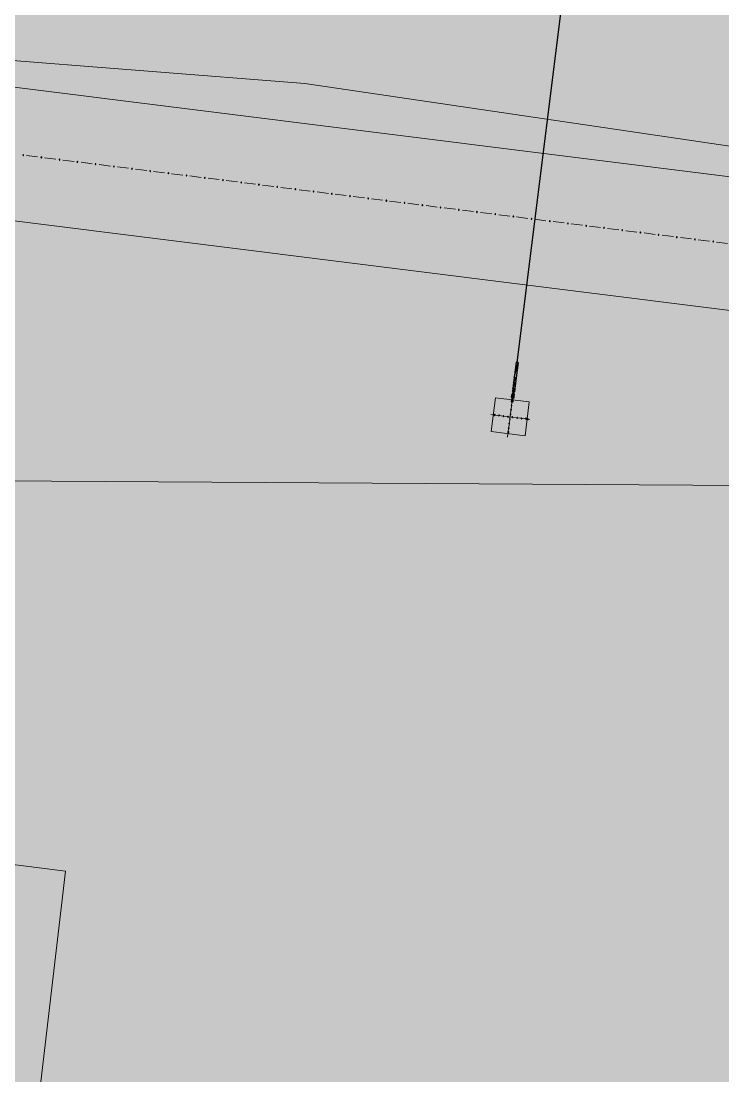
# Model space of a CAD drawing. Header units: metres. Extents: x -4 to 509425, y 7549 to 4732445.
# Drawn here: x 476003.39 to 476019.26, y 4719718.17 to 4719742.01 of the extents above; entities that cross this region are included whole.
import ezdxf

# ---------------------------------------------------------------- set-up
doc = ezdxf.new("R2010")
doc.units = ezdxf.units.M
doc.header["$LTSCALE"] = 0.01
doc.header["$MEASUREMENT"] = 0
doc.layers.get('0').update_dxf_attribs({"lineweight": 0})
doc.layers.add('_SUBESTACIÓN', color=1, linetype='Continuous')
doc.layers.add('SUBESTACION LA VID', color=253, linetype='Continuous')
doc.layers.add('_Yacimiento Arq 100m', color=7, linetype='Continuous', true_color=0xf8991e)

# ---------------------------------------------------------------- blocks, each defined once
blk = doc.blocks.new('A$Cfff6051d')
at = {"layer": 'SUBESTACION LA VID', "transparency": 33554687}
h = blk.add_hatch(color=256, dxfattribs=at)
h.dxf.hatch_style = 2
h.paths.add_polyline_path([(476003.441, 4719738.981), (476003.442, 4719738.989), (476003.434, 4719738.99), (476003.425, 4719738.983), (476003.432, 4719738.973), (476003.44, 4719738.972)])
h = blk.add_hatch(color=256, dxfattribs=at)
h.dxf.hatch_style = 2
h.paths.add_polyline_path([(476003.853, 4719738.929), (476003.854, 4719738.938), (476003.846, 4719738.939), (476003.836, 4719738.931), (476003.844, 4719738.922), (476003.852, 4719738.921)])
h = blk.add_hatch(color=256, dxfattribs=at)
h.dxf.hatch_style = 2
h.paths.add_polyline_path([(476004.265, 4719738.878), (476004.266, 4719738.886), (476004.257, 4719738.887), (476004.248, 4719738.88), (476004.255, 4719738.87), (476004.264, 4719738.869)])
h = blk.add_hatch(color=256, dxfattribs=at)
h.dxf.hatch_style = 2
h.paths.add_polyline_path([(476004.668, 4719738.827), (476004.669, 4719738.835), (476004.66, 4719738.836), (476004.651, 4719738.829), (476004.658, 4719738.82), (476004.667, 4719738.819)])
h = blk.add_hatch(color=256, dxfattribs=at)
h.dxf.hatch_style = 2
h.paths.add_polyline_path([(476005.079, 4719738.775), (476005.08, 4719738.784), (476005.072, 4719738.785), (476005.063, 4719738.778), (476005.07, 4719738.768), (476005.078, 4719738.767)])
h = blk.add_hatch(color=256, dxfattribs=at)
h.dxf.hatch_style = 2
h.paths.add_polyline_path([(476005.491, 4719738.724), (476005.492, 4719738.732), (476005.484, 4719738.733), (476005.474, 4719738.726), (476005.482, 4719738.716), (476005.49, 4719738.715)])
h = blk.add_hatch(color=256, dxfattribs=at)
h.dxf.hatch_style = 2
h.paths.add_polyline_path([(476005.903, 4719738.672), (476005.904, 4719738.681), (476005.895, 4719738.682), (476005.886, 4719738.674), (476005.893, 4719738.665), (476005.902, 4719738.664)])
h = blk.add_hatch(color=256, dxfattribs=at)
h.dxf.hatch_style = 2
h.paths.add_polyline_path([(476006.314, 4719738.621), (476006.315, 4719738.629), (476006.307, 4719738.63), (476006.297, 4719738.623), (476006.305, 4719738.613), (476006.313, 4719738.612)])
h = blk.add_hatch(color=256, dxfattribs=at)
h.dxf.hatch_style = 2
h.paths.add_polyline_path([(476006.726, 4719738.569), (476006.727, 4719738.577), (476006.719, 4719738.578), (476006.709, 4719738.571), (476006.716, 4719738.562), (476006.725, 4719738.561)])
h = blk.add_hatch(color=256, dxfattribs=at)
h.dxf.hatch_style = 2
h.paths.add_polyline_path([(476007.138, 4719738.517), (476007.139, 4719738.526), (476007.13, 4719738.527), (476007.121, 4719738.519), (476007.128, 4719738.51), (476007.136, 4719738.509)])
h = blk.add_hatch(color=256, dxfattribs=at)
h.dxf.hatch_style = 2
h.paths.add_polyline_path([(476007.549, 4719738.466), (476007.55, 4719738.474), (476007.542, 4719738.475), (476007.532, 4719738.468), (476007.54, 4719738.458), (476007.548, 4719738.457)])
h = blk.add_hatch(color=256, dxfattribs=at)
h.dxf.hatch_style = 2
h.paths.add_polyline_path([(476007.961, 4719738.414), (476007.962, 4719738.423), (476007.953, 4719738.424), (476007.944, 4719738.416), (476007.951, 4719738.407), (476007.96, 4719738.406)])
h = blk.add_hatch(color=256, dxfattribs=at)
h.dxf.hatch_style = 2
h.paths.add_polyline_path([(476008.372, 4719738.363), (476008.373, 4719738.371), (476008.365, 4719738.372), (476008.356, 4719738.365), (476008.363, 4719738.355), (476008.371, 4719738.354)])
h = blk.add_hatch(color=256, dxfattribs=at)
h.dxf.hatch_style = 2
h.paths.add_polyline_path([(476008.776, 4719738.312), (476008.777, 4719738.32), (476008.768, 4719738.321), (476008.759, 4719738.314), (476008.766, 4719738.305), (476008.775, 4719738.304)])
h = blk.add_hatch(color=256, dxfattribs=at)
h.dxf.hatch_style = 2
h.paths.add_polyline_path([(476009.187, 4719738.26), (476009.188, 4719738.269), (476009.18, 4719738.27), (476009.17, 4719738.263), (476009.178, 4719738.253), (476009.186, 4719738.252)])
h = blk.add_hatch(color=256, dxfattribs=at)
h.dxf.hatch_style = 2
h.paths.add_polyline_path([(476009.599, 4719738.209), (476009.6, 4719738.217), (476009.591, 4719738.218), (476009.582, 4719738.211), (476009.589, 4719738.201), (476009.598, 4719738.2)])
h = blk.add_hatch(color=256, dxfattribs=at)
h.dxf.hatch_style = 2
h.paths.add_polyline_path([(476010.01, 4719738.157), (476010.011, 4719738.166), (476010.003, 4719738.167), (476009.994, 4719738.159), (476010.001, 4719738.15), (476010.009, 4719738.149)])
h = blk.add_hatch(color=256, dxfattribs=at)
h.dxf.hatch_style = 2
h.paths.add_polyline_path([(476010.422, 4719738.106), (476010.423, 4719738.114), (476010.415, 4719738.115), (476010.405, 4719738.108), (476010.413, 4719738.098), (476010.421, 4719738.097)])
h = blk.add_hatch(color=256, dxfattribs=at)
h.dxf.hatch_style = 2
h.paths.add_polyline_path([(476010.834, 4719738.054), (476010.835, 4719738.062), (476010.826, 4719738.063), (476010.817, 4719738.056), (476010.824, 4719738.047), (476010.833, 4719738.046)])
h = blk.add_hatch(color=256, dxfattribs=at)
h.dxf.hatch_style = 2
h.paths.add_polyline_path([(476011.245, 4719738.002), (476011.246, 4719738.011), (476011.238, 4719738.012), (476011.228, 4719738.005), (476011.236, 4719737.995), (476011.244, 4719737.994)])
h = blk.add_hatch(color=256, dxfattribs=at)
h.dxf.hatch_style = 2
h.paths.add_polyline_path([(476011.657, 4719737.951), (476011.658, 4719737.959), (476011.65, 4719737.96), (476011.64, 4719737.953), (476011.647, 4719737.943), (476011.656, 4719737.942)])
h = blk.add_hatch(color=256, dxfattribs=at)
h.dxf.hatch_style = 2
h.paths.add_polyline_path([(476012.069, 4719737.899), (476012.07, 4719737.908), (476012.061, 4719737.909), (476012.052, 4719737.901), (476012.059, 4719737.892), (476012.067, 4719737.891)])
h = blk.add_hatch(color=256, dxfattribs=at)
h.dxf.hatch_style = 2
h.paths.add_polyline_path([(476012.472, 4719737.849), (476012.473, 4719737.857), (476012.464, 4719737.858), (476012.455, 4719737.851), (476012.462, 4719737.841), (476012.471, 4719737.84)])
h = blk.add_hatch(color=256, dxfattribs=at)
h.dxf.hatch_style = 2
h.paths.add_polyline_path([(476012.883, 4719737.797), (476012.884, 4719737.805), (476012.876, 4719737.806), (476012.867, 4719737.799), (476012.874, 4719737.79), (476012.882, 4719737.789)])
h = blk.add_hatch(color=256, dxfattribs=at)
h.dxf.hatch_style = 2
h.paths.add_polyline_path([(476013.295, 4719737.745), (476013.296, 4719737.754), (476013.288, 4719737.755), (476013.278, 4719737.748), (476013.285, 4719737.738), (476013.294, 4719737.737)])
h = blk.add_hatch(color=256, dxfattribs=at)
h.dxf.hatch_style = 2
h.paths.add_polyline_path([(476013.707, 4719737.694), (476013.708, 4719737.702), (476013.699, 4719737.703), (476013.69, 4719737.696), (476013.697, 4719737.686), (476013.706, 4719737.685)])
h = blk.add_hatch(color=256, dxfattribs=at)
h.dxf.hatch_style = 2
h.paths.add_polyline_path([(476014.118, 4719737.642), (476014.119, 4719737.651), (476014.111, 4719737.652), (476014.101, 4719737.644), (476014.109, 4719737.635), (476014.117, 4719737.634)])
h = blk.add_hatch(color=256, dxfattribs=at)
h.dxf.hatch_style = 2
h.paths.add_polyline_path([(476014.53, 4719737.591), (476014.531, 4719737.599), (476014.522, 4719737.6), (476014.513, 4719737.593), (476014.52, 4719737.583), (476014.529, 4719737.582)])
h = blk.add_hatch(color=256, dxfattribs=at)
h.dxf.hatch_style = 2
h.paths.add_polyline_path([(476014.941, 4719737.539), (476014.942, 4719737.547), (476014.934, 4719737.548), (476014.925, 4719737.541), (476014.932, 4719737.532), (476014.94, 4719737.531)])
h = blk.add_hatch(color=256, dxfattribs=at)
h.dxf.hatch_style = 2
h.paths.add_polyline_path([(476015.353, 4719737.487), (476015.354, 4719737.496), (476015.346, 4719737.497), (476015.336, 4719737.49), (476015.344, 4719737.48), (476015.352, 4719737.479)])
h = blk.add_hatch(color=256, dxfattribs=at)
h.dxf.hatch_style = 2
h.paths.add_polyline_path([(476015.765, 4719737.436), (476015.766, 4719737.444), (476015.757, 4719737.445), (476015.748, 4719737.438), (476015.755, 4719737.428), (476015.764, 4719737.427)])
h = blk.add_hatch(color=256, dxfattribs=at)
h.dxf.hatch_style = 2
h.paths.add_polyline_path([(476016.176, 4719737.384), (476016.177, 4719737.393), (476016.169, 4719737.394), (476016.159, 4719737.386), (476016.167, 4719737.377), (476016.175, 4719737.376)])
h = blk.add_hatch(color=256, dxfattribs=at)
h.dxf.hatch_style = 2
h.paths.add_polyline_path([(476016.579, 4719737.334), (476016.581, 4719737.342), (476016.572, 4719737.343), (476016.563, 4719737.336), (476016.57, 4719737.326), (476016.578, 4719737.325)])
h = blk.add_hatch(color=256, dxfattribs=at)
h.dxf.hatch_style = 2
h.paths.add_polyline_path([(476016.991, 4719737.282), (476016.992, 4719737.29), (476016.984, 4719737.292), (476016.974, 4719737.284), (476016.982, 4719737.275), (476016.99, 4719737.274)])
h = blk.add_hatch(color=256, dxfattribs=at)
h.dxf.hatch_style = 2
h.paths.add_polyline_path([(476017.403, 4719737.23), (476017.404, 4719737.239), (476017.395, 4719737.24), (476017.386, 4719737.233), (476017.393, 4719737.223), (476017.402, 4719737.222)])
h = blk.add_hatch(color=256, dxfattribs=at)
h.dxf.hatch_style = 2
h.paths.add_polyline_path([(476017.814, 4719737.179), (476017.815, 4719737.187), (476017.807, 4719737.188), (476017.798, 4719737.181), (476017.805, 4719737.171), (476017.813, 4719737.17)])
h = blk.add_hatch(color=256, dxfattribs=at)
h.dxf.hatch_style = 2
h.paths.add_polyline_path([(476018.226, 4719737.127), (476018.227, 4719737.136), (476018.219, 4719737.137), (476018.209, 4719737.129), (476018.216, 4719737.12), (476018.225, 4719737.119)])
h = blk.add_hatch(color=256, dxfattribs=at)
h.dxf.hatch_style = 2
h.paths.add_polyline_path([(476018.638, 4719737.076), (476018.639, 4719737.084), (476018.63, 4719737.085), (476018.621, 4719737.078), (476018.628, 4719737.068), (476018.637, 4719737.067)])
h = blk.add_hatch(color=256, dxfattribs=at)
h.dxf.hatch_style = 2
h.paths.add_polyline_path([(476019.049, 4719737.024), (476019.05, 4719737.032), (476019.042, 4719737.033), (476019.032, 4719737.026), (476019.04, 4719737.017), (476019.048, 4719737.016)])
h = blk.add_hatch(color=256, dxfattribs=at)
h.dxf.hatch_style = 2
h.paths.add_polyline_path([(476014.52, 4719733.701), (476014.521, 4719733.709), (476014.513, 4719733.711), (476014.503, 4719733.703), (476014.511, 4719733.694), (476014.519, 4719733.693)])
h = blk.add_hatch(color=256, dxfattribs=at)
h.dxf.hatch_style = 2
h.paths.add_polyline_path([(476014.562, 4719733.696), (476014.563, 4719733.704), (476014.555, 4719733.705), (476014.545, 4719733.698), (476014.553, 4719733.688), (476014.561, 4719733.687)])
h = blk.add_hatch(color=256, dxfattribs=at)
h.dxf.hatch_style = 2
h.paths.add_polyline_path([(476014.477, 4719733.22), (476014.478, 4719733.229), (476014.469, 4719733.23), (476014.46, 4719733.222), (476014.467, 4719733.213), (476014.476, 4719733.212)])
h = blk.add_hatch(color=256, dxfattribs=at)
h.dxf.hatch_style = 2
h.paths.add_polyline_path([(476014.489, 4719733.321), (476014.49, 4719733.329), (476014.482, 4719733.33), (476014.473, 4719733.323), (476014.48, 4719733.314), (476014.488, 4719733.313)])
h = blk.add_hatch(color=256, dxfattribs=at)
h.dxf.hatch_style = 2
h.paths.add_polyline_path([(476014.502, 4719733.422), (476014.503, 4719733.43), (476014.495, 4719733.431), (476014.485, 4719733.424), (476014.493, 4719733.414), (476014.501, 4719733.413)])
h = blk.add_hatch(color=256, dxfattribs=at)
h.dxf.hatch_style = 2
h.paths.add_polyline_path([(476014.104, 4719733.105), (476014.105, 4719733.113), (476014.097, 4719733.114), (476014.087, 4719733.107), (476014.094, 4719733.097), (476014.103, 4719733.096)])
h = blk.add_hatch(color=256, dxfattribs=at)
h.dxf.hatch_style = 2
h.paths.add_polyline_path([(476014.205, 4719733.092), (476014.206, 4719733.101), (476014.197, 4719733.102), (476014.188, 4719733.094), (476014.195, 4719733.085), (476014.204, 4719733.084)])
h = blk.add_hatch(color=256, dxfattribs=at)
h.dxf.hatch_style = 2
h.paths.add_polyline_path([(476014.306, 4719733.08), (476014.307, 4719733.088), (476014.298, 4719733.089), (476014.289, 4719733.082), (476014.296, 4719733.072), (476014.304, 4719733.071)])
h = blk.add_hatch(color=256, dxfattribs=at)
h.dxf.hatch_style = 2
h.paths.add_polyline_path([(476014.406, 4719733.067), (476014.407, 4719733.075), (476014.399, 4719733.076), (476014.39, 4719733.069), (476014.397, 4719733.06), (476014.405, 4719733.058)])
h = blk.add_hatch(color=256, dxfattribs=at)
h.dxf.hatch_style = 2
h.paths.add_polyline_path([(476014.45, 4719733.01), (476014.451, 4719733.019), (476014.443, 4719733.02), (476014.434, 4719733.012), (476014.441, 4719733.003), (476014.449, 4719733.002)])
h = blk.add_hatch(color=256, dxfattribs=at)
h.dxf.hatch_style = 2
h.paths.add_polyline_path([(476014.464, 4719733.119), (476014.465, 4719733.128), (476014.457, 4719733.129), (476014.447, 4719733.121), (476014.455, 4719733.112), (476014.463, 4719733.111)])
h = blk.add_hatch(color=256, dxfattribs=at)
h.dxf.hatch_style = 2
h.paths.add_polyline_path([(476014.507, 4719733.054), (476014.508, 4719733.063), (476014.5, 4719733.064), (476014.49, 4719733.056), (476014.498, 4719733.047), (476014.506, 4719733.046)])
h = blk.add_hatch(color=256, dxfattribs=at)
h.dxf.hatch_style = 2
h.paths.add_polyline_path([(476014.616, 4719733.041), (476014.617, 4719733.049), (476014.609, 4719733.05), (476014.6, 4719733.043), (476014.607, 4719733.033), (476014.615, 4719733.032)])
h = blk.add_hatch(color=256, dxfattribs=at)
h.dxf.hatch_style = 2
h.paths.add_polyline_path([(476014.717, 4719733.028), (476014.718, 4719733.036), (476014.71, 4719733.037), (476014.7, 4719733.03), (476014.708, 4719733.021), (476014.716, 4719733.02)])
h = blk.add_hatch(color=256, dxfattribs=at)
h.dxf.hatch_style = 2
h.paths.add_polyline_path([(476014.818, 4719733.015), (476014.819, 4719733.024), (476014.811, 4719733.025), (476014.801, 4719733.017), (476014.809, 4719733.008), (476014.817, 4719733.007)])
h = blk.add_hatch(color=256, dxfattribs=at)
h.dxf.hatch_style = 2
h.paths.add_polyline_path([(476014.86, 4719733.01), (476014.861, 4719733.018), (476014.853, 4719733.019), (476014.843, 4719733.012), (476014.851, 4719733.003), (476014.859, 4719733.002)])
h = blk.add_hatch(color=256, dxfattribs=at)
h.dxf.hatch_style = 2
h.paths.add_polyline_path([(476014.425, 4719732.809), (476014.426, 4719732.817), (476014.418, 4719732.818), (476014.408, 4719732.811), (476014.416, 4719732.801), (476014.424, 4719732.8)])
h = blk.add_hatch(color=256, dxfattribs=at)
h.dxf.hatch_style = 2
h.paths.add_polyline_path([(476014.438, 4719732.909), (476014.439, 4719732.918), (476014.43, 4719732.919), (476014.421, 4719732.911), (476014.428, 4719732.902), (476014.437, 4719732.901)])
h = blk.add_hatch(color=256, dxfattribs=at)
h.dxf.hatch_style = 2
h.paths.add_polyline_path([(476014.413, 4719732.708), (476014.414, 4719732.716), (476014.405, 4719732.717), (476014.396, 4719732.71), (476014.403, 4719732.7), (476014.411, 4719732.699)])
at = {"layer": 'SUBESTACION LA VID'}
blk.add_line((476014.607, 4719734.296), (476015.946, 4719745.007), dxfattribs=at)
at = {"layer": 'SUBESTACION LA VID', "lineweight": 15}
for p, q in [((476072.057, 4719731.889), (475974.521, 4719744.117)), ((476071.625, 4719728.922), (475974.148, 4719741.143)), ((476003.761, 4719738.941), (476003.509, 4719738.972)), ((476004.172, 4719738.889), (476003.92, 4719738.921)), ((476004.584, 4719738.838), (476004.332, 4719738.869)), ((476004.995, 4719738.786), (476004.743, 4719738.818)), ((476005.407, 4719738.734), (476005.155, 4719738.766)), ((476005.819, 4719738.683), (476005.567, 4719738.714)), ((476006.23, 4719738.631), (476005.978, 4719738.663)), ((476006.633, 4719738.581), (476006.381, 4719738.612)), ((476007.045, 4719738.529), (476006.793, 4719738.561)), ((476007.457, 4719738.477), (476007.205, 4719738.509)), ((476007.868, 4719738.426), (476007.616, 4719738.457)), ((476008.28, 4719738.374), (476008.028, 4719738.406)), ((476008.692, 4719738.323), (476008.44, 4719738.354)), ((476009.103, 4719738.271), (476008.851, 4719738.303)), ((476009.515, 4719738.219), (476009.263, 4719738.251)), ((476009.926, 4719738.168), (476009.674, 4719738.199)), ((476010.338, 4719738.116), (476010.086, 4719738.148)), ((476010.741, 4719738.066), (476010.489, 4719738.097)), ((476011.153, 4719738.014), (476010.901, 4719738.046)), ((476011.564, 4719737.962), (476011.312, 4719737.994)), ((476011.976, 4719737.911), (476011.724, 4719737.942)), ((476012.388, 4719737.859), (476012.136, 4719737.891)), ((476012.799, 4719737.808), (476012.547, 4719737.839)), ((476013.211, 4719737.756), (476012.959, 4719737.788)), ((476013.623, 4719737.704), (476013.371, 4719737.736)), ((476014.034, 4719737.653), (476013.782, 4719737.684)), ((476014.446, 4719737.601), (476014.194, 4719737.633)), ((476014.849, 4719737.551), (476014.597, 4719737.582)), ((476015.261, 4719737.499), (476015.009, 4719737.531)), ((476015.672, 4719737.447), (476015.42, 4719737.479)), ((476016.084, 4719737.396), (476015.832, 4719737.427)), ((476016.495, 4719737.344), (476016.243, 4719737.376)), ((476016.907, 4719737.293), (476016.655, 4719737.324)), ((476017.319, 4719737.241), (476017.067, 4719737.273)), ((476017.73, 4719737.189), (476017.478, 4719737.221)), ((476018.142, 4719737.138), (476017.89, 4719737.169)), ((476018.554, 4719737.086), (476018.302, 4719737.118)), ((476018.957, 4719737.036), (476018.705, 4719737.067)), ((476019.368, 4719736.984), (476019.116, 4719737.016)), ((476014.543, 4719733.954), (476014.586, 4719734.299)), ((476014.585, 4719733.949), (476014.628, 4719734.293)), ((476014.542, 4719733.946), (476014.584, 4719733.94)), ((476014.57, 4719733.831), (476014.584, 4719733.94)), ((476014.513, 4719733.711), (476014.527, 4719733.828)), ((476014.513, 4719733.711), (476014.555, 4719733.705)), ((476014.545, 4719733.63), (476014.554, 4719733.697)), ((476014.555, 4719733.705), (476014.569, 4719733.823)), ((476014.479, 4719733.51), (476014.485, 4719733.56)), ((476014.487, 4719733.441), (476014.496, 4719733.508)), ((476014.496, 4719733.508), (476014.502, 4719733.558)), ((476014.506, 4719733.524), (476014.497, 4719733.448)), ((476014.503, 4719733.635), (476014.503, 4719733.635)), ((476014.504, 4719733.507), (476014.504, 4719733.507)), ((476014.504, 4719733.439), (476014.513, 4719733.506)), ((476014.505, 4719733.583), (476014.512, 4719733.634)), ((476014.521, 4719733.505), (476014.527, 4719733.555)), ((476014.53, 4719733.58), (476014.537, 4719733.631)), ((476014.538, 4719733.503), (476014.544, 4719733.553)), ((476014.479, 4719733.305), (476014.47, 4719733.238)), ((476014.492, 4719733.406), (476014.483, 4719733.339)), ((476014.07, 4719733.109), (476014.012, 4719733.116)), ((476014.171, 4719733.096), (476014.112, 4719733.104)), ((476014.28, 4719733.083), (476014.213, 4719733.091)), ((476014.381, 4719733.07), (476014.314, 4719733.078)), ((476014.482, 4719733.057), (476014.423, 4719733.065)), ((476014.44, 4719732.994), (476014.433, 4719732.936)), ((476014.453, 4719733.095), (476014.445, 4719733.036)), ((476014.465, 4719733.196), (476014.458, 4719733.137)), ((476014.583, 4719733.045), (476014.524, 4719733.052)), ((476014.692, 4719733.031), (476014.625, 4719733.04)), ((476014.793, 4719733.018), (476014.726, 4719733.027)), ((476014.894, 4719733.006), (476014.826, 4719733.014)), ((476014.415, 4719732.793), (476014.406, 4719732.726)), ((476014.427, 4719732.894), (476014.419, 4719732.826)), ((476014.401, 4719732.684), (476014.391, 4719732.608))]:
    blk.add_line(p, q, dxfattribs=at)
at = {"layer": 'SUBESTACION LA VID', "lineweight": 0}
for p, q in [((476014.527, 4719733.487), (476014.477, 4719733.493)), ((476014.54, 4719733.519), (476014.479, 4719733.51)), ((476014.518, 4719733.48), (476014.484, 4719733.484))]:
    blk.add_line(p, q, dxfattribs=at)
at = {"layer": 'SUBESTACION LA VID'}
for points in [[(476003.441, 4719738.981), (476003.442, 4719738.989), (476003.434, 4719738.99), (476003.425, 4719738.983), (476003.432, 4719738.973), (476003.44, 4719738.972)], [(476003.853, 4719738.929), (476003.854, 4719738.938), (476003.846, 4719738.939), (476003.836, 4719738.931), (476003.844, 4719738.922), (476003.852, 4719738.921)], [(476004.265, 4719738.878), (476004.266, 4719738.886), (476004.257, 4719738.887), (476004.248, 4719738.88), (476004.255, 4719738.87), (476004.264, 4719738.869)], [(476004.668, 4719738.827), (476004.669, 4719738.835), (476004.66, 4719738.836), (476004.651, 4719738.829), (476004.658, 4719738.82), (476004.667, 4719738.819)], [(476005.079, 4719738.775), (476005.08, 4719738.784), (476005.072, 4719738.785), (476005.063, 4719738.778), (476005.07, 4719738.768), (476005.078, 4719738.767)], [(476005.491, 4719738.724), (476005.492, 4719738.732), (476005.484, 4719738.733), (476005.474, 4719738.726), (476005.482, 4719738.716), (476005.49, 4719738.715)], [(476005.903, 4719738.672), (476005.904, 4719738.681), (476005.895, 4719738.682), (476005.886, 4719738.674), (476005.893, 4719738.665), (476005.902, 4719738.664)], [(476006.314, 4719738.621), (476006.315, 4719738.629), (476006.307, 4719738.63), (476006.297, 4719738.623), (476006.305, 4719738.613), (476006.313, 4719738.612)], [(476006.726, 4719738.569), (476006.727, 4719738.577), (476006.719, 4719738.578), (476006.709, 4719738.571), (476006.716, 4719738.562), (476006.725, 4719738.561)], [(476007.138, 4719738.517), (476007.139, 4719738.526), (476007.13, 4719738.527), (476007.121, 4719738.519), (476007.128, 4719738.51), (476007.136, 4719738.509)], [(476007.549, 4719738.466), (476007.55, 4719738.474), (476007.542, 4719738.475), (476007.532, 4719738.468), (476007.54, 4719738.458), (476007.548, 4719738.457)], [(476007.961, 4719738.414), (476007.962, 4719738.423), (476007.953, 4719738.424), (476007.944, 4719738.416), (476007.951, 4719738.407), (476007.96, 4719738.406)], [(476008.372, 4719738.363), (476008.373, 4719738.371), (476008.365, 4719738.372), (476008.356, 4719738.365), (476008.363, 4719738.355), (476008.371, 4719738.354)], [(476008.776, 4719738.312), (476008.777, 4719738.32), (476008.768, 4719738.321), (476008.759, 4719738.314), (476008.766, 4719738.305), (476008.775, 4719738.304)], [(476009.187, 4719738.26), (476009.188, 4719738.269), (476009.18, 4719738.27), (476009.17, 4719738.263), (476009.178, 4719738.253), (476009.186, 4719738.252)], [(476009.599, 4719738.209), (476009.6, 4719738.217), (476009.591, 4719738.218), (476009.582, 4719738.211), (476009.589, 4719738.201), (476009.598, 4719738.2)], [(476010.01, 4719738.157), (476010.011, 4719738.166), (476010.003, 4719738.167), (476009.994, 4719738.159), (476010.001, 4719738.15), (476010.009, 4719738.149)], [(476010.422, 4719738.106), (476010.423, 4719738.114), (476010.415, 4719738.115), (476010.405, 4719738.108), (476010.413, 4719738.098), (476010.421, 4719738.097)], [(476010.834, 4719738.054), (476010.835, 4719738.062), (476010.826, 4719738.063), (476010.817, 4719738.056), (476010.824, 4719738.047), (476010.833, 4719738.046)], [(476011.245, 4719738.002), (476011.246, 4719738.011), (476011.238, 4719738.012), (476011.228, 4719738.005), (476011.236, 4719737.995), (476011.244, 4719737.994)], [(476011.657, 4719737.951), (476011.658, 4719737.959), (476011.65, 4719737.96), (476011.64, 4719737.953), (476011.647, 4719737.943), (476011.656, 4719737.942)], [(476012.069, 4719737.899), (476012.07, 4719737.908), (476012.061, 4719737.909), (476012.052, 4719737.901), (476012.059, 4719737.892), (476012.067, 4719737.891)], [(476012.472, 4719737.849), (476012.473, 4719737.857), (476012.464, 4719737.858), (476012.455, 4719737.851), (476012.462, 4719737.841), (476012.471, 4719737.84)], [(476012.883, 4719737.797), (476012.884, 4719737.805), (476012.876, 4719737.806), (476012.867, 4719737.799), (476012.874, 4719737.79), (476012.882, 4719737.789)], [(476013.295, 4719737.745), (476013.296, 4719737.754), (476013.288, 4719737.755), (476013.278, 4719737.748), (476013.285, 4719737.738), (476013.294, 4719737.737)], [(476013.707, 4719737.694), (476013.708, 4719737.702), (476013.699, 4719737.703), (476013.69, 4719737.696), (476013.697, 4719737.686), (476013.706, 4719737.685)], [(476014.118, 4719737.642), (476014.119, 4719737.651), (476014.111, 4719737.652), (476014.101, 4719737.644), (476014.109, 4719737.635), (476014.117, 4719737.634)], [(476014.53, 4719737.591), (476014.531, 4719737.599), (476014.522, 4719737.6), (476014.513, 4719737.593), (476014.52, 4719737.583), (476014.529, 4719737.582)], [(476014.941, 4719737.539), (476014.942, 4719737.547), (476014.934, 4719737.548), (476014.925, 4719737.541), (476014.932, 4719737.532), (476014.94, 4719737.531)], [(476015.353, 4719737.487), (476015.354, 4719737.496), (476015.346, 4719737.497), (476015.336, 4719737.49), (476015.344, 4719737.48), (476015.352, 4719737.479)], [(476015.765, 4719737.436), (476015.766, 4719737.444), (476015.757, 4719737.445), (476015.748, 4719737.438), (476015.755, 4719737.428), (476015.764, 4719737.427)], [(476016.176, 4719737.384), (476016.177, 4719737.393), (476016.169, 4719737.394), (476016.159, 4719737.386), (476016.167, 4719737.377), (476016.175, 4719737.376)], [(476016.579, 4719737.334), (476016.581, 4719737.342), (476016.572, 4719737.343), (476016.563, 4719737.336), (476016.57, 4719737.326), (476016.578, 4719737.325)], [(476016.991, 4719737.282), (476016.992, 4719737.29), (476016.984, 4719737.292), (476016.974, 4719737.284), (476016.982, 4719737.275), (476016.99, 4719737.274)], [(476017.403, 4719737.23), (476017.404, 4719737.239), (476017.395, 4719737.24), (476017.386, 4719737.233), (476017.393, 4719737.223), (476017.402, 4719737.222)], [(476017.814, 4719737.179), (476017.815, 4719737.187), (476017.807, 4719737.188), (476017.798, 4719737.181), (476017.805, 4719737.171), (476017.813, 4719737.17)], [(476018.226, 4719737.127), (476018.227, 4719737.136), (476018.219, 4719737.137), (476018.209, 4719737.129), (476018.216, 4719737.12), (476018.225, 4719737.119)], [(476018.638, 4719737.076), (476018.639, 4719737.084), (476018.63, 4719737.085), (476018.621, 4719737.078), (476018.628, 4719737.068), (476018.637, 4719737.067)], [(476019.049, 4719737.024), (476019.05, 4719737.032), (476019.042, 4719737.033), (476019.032, 4719737.026), (476019.04, 4719737.017), (476019.048, 4719737.016)], [(476014.52, 4719733.701), (476014.521, 4719733.709), (476014.513, 4719733.711), (476014.503, 4719733.703), (476014.511, 4719733.694), (476014.519, 4719733.693)], [(476014.562, 4719733.696), (476014.563, 4719733.704), (476014.555, 4719733.705), (476014.545, 4719733.698), (476014.553, 4719733.688), (476014.561, 4719733.687)], [(476014.477, 4719733.22), (476014.478, 4719733.229), (476014.469, 4719733.23), (476014.46, 4719733.222), (476014.467, 4719733.213), (476014.476, 4719733.212)], [(476014.489, 4719733.321), (476014.49, 4719733.329), (476014.482, 4719733.33), (476014.473, 4719733.323), (476014.48, 4719733.314), (476014.488, 4719733.313)], [(476014.502, 4719733.422), (476014.503, 4719733.43), (476014.495, 4719733.431), (476014.485, 4719733.424), (476014.493, 4719733.414), (476014.501, 4719733.413)], [(476014.104, 4719733.105), (476014.105, 4719733.113), (476014.097, 4719733.114), (476014.087, 4719733.107), (476014.094, 4719733.097), (476014.103, 4719733.096)], [(476014.205, 4719733.092), (476014.206, 4719733.101), (476014.197, 4719733.102), (476014.188, 4719733.094), (476014.195, 4719733.085), (476014.204, 4719733.084)], [(476014.306, 4719733.08), (476014.307, 4719733.088), (476014.298, 4719733.089), (476014.289, 4719733.082), (476014.296, 4719733.072), (476014.304, 4719733.071)], [(476014.406, 4719733.067), (476014.407, 4719733.075), (476014.399, 4719733.076), (476014.39, 4719733.069), (476014.397, 4719733.06), (476014.405, 4719733.058)], [(476014.45, 4719733.01), (476014.451, 4719733.019), (476014.443, 4719733.02), (476014.434, 4719733.012), (476014.441, 4719733.003), (476014.449, 4719733.002)], [(476014.464, 4719733.119), (476014.465, 4719733.128), (476014.457, 4719733.129), (476014.447, 4719733.121), (476014.455, 4719733.112), (476014.463, 4719733.111)], [(476014.507, 4719733.054), (476014.508, 4719733.063), (476014.5, 4719733.064), (476014.49, 4719733.056), (476014.498, 4719733.047), (476014.506, 4719733.046)], [(476014.616, 4719733.041), (476014.617, 4719733.049), (476014.609, 4719733.05), (476014.6, 4719733.043), (476014.607, 4719733.033), (476014.615, 4719733.032)], [(476014.717, 4719733.028), (476014.718, 4719733.036), (476014.71, 4719733.037), (476014.7, 4719733.03), (476014.708, 4719733.021), (476014.716, 4719733.02)], [(476014.818, 4719733.015), (476014.819, 4719733.024), (476014.811, 4719733.025), (476014.801, 4719733.017), (476014.809, 4719733.008), (476014.817, 4719733.007)], [(476014.86, 4719733.01), (476014.861, 4719733.018), (476014.853, 4719733.019), (476014.843, 4719733.012), (476014.851, 4719733.003), (476014.859, 4719733.002)], [(476014.425, 4719732.809), (476014.426, 4719732.817), (476014.418, 4719732.818), (476014.408, 4719732.811), (476014.416, 4719732.801), (476014.424, 4719732.8)], [(476014.438, 4719732.909), (476014.439, 4719732.918), (476014.43, 4719732.919), (476014.421, 4719732.911), (476014.428, 4719732.902), (476014.437, 4719732.901)], [(476014.413, 4719732.708), (476014.414, 4719732.716), (476014.405, 4719732.717), (476014.396, 4719732.71), (476014.403, 4719732.7), (476014.411, 4719732.699)]]:
    blk.add_lwpolyline(points, close=True, dxfattribs=at)
at = {"layer": 'SUBESTACION LA VID', "lineweight": 0}
for points in [[(476003.441, 4719738.981), (476003.442, 4719738.989), (476003.434, 4719738.99), (476003.425, 4719738.983), (476003.432, 4719738.973), (476003.44, 4719738.972)], [(476003.853, 4719738.929), (476003.854, 4719738.938), (476003.846, 4719738.939), (476003.836, 4719738.931), (476003.844, 4719738.922), (476003.852, 4719738.921)], [(476004.265, 4719738.878), (476004.266, 4719738.886), (476004.257, 4719738.887), (476004.248, 4719738.88), (476004.255, 4719738.87), (476004.264, 4719738.869)], [(476004.668, 4719738.827), (476004.669, 4719738.835), (476004.66, 4719738.836), (476004.651, 4719738.829), (476004.658, 4719738.82), (476004.667, 4719738.819)], [(476005.079, 4719738.775), (476005.08, 4719738.784), (476005.072, 4719738.785), (476005.063, 4719738.778), (476005.07, 4719738.768), (476005.078, 4719738.767)], [(476005.491, 4719738.724), (476005.492, 4719738.732), (476005.484, 4719738.733), (476005.474, 4719738.726), (476005.482, 4719738.716), (476005.49, 4719738.715)], [(476005.903, 4719738.672), (476005.904, 4719738.681), (476005.895, 4719738.682), (476005.886, 4719738.674), (476005.893, 4719738.665), (476005.902, 4719738.664)], [(476006.314, 4719738.621), (476006.315, 4719738.629), (476006.307, 4719738.63), (476006.297, 4719738.623), (476006.305, 4719738.613), (476006.313, 4719738.612)], [(476006.726, 4719738.569), (476006.727, 4719738.577), (476006.719, 4719738.578), (476006.709, 4719738.571), (476006.716, 4719738.562), (476006.725, 4719738.561)], [(476007.138, 4719738.517), (476007.139, 4719738.526), (476007.13, 4719738.527), (476007.121, 4719738.519), (476007.128, 4719738.51), (476007.136, 4719738.509)], [(476007.549, 4719738.466), (476007.55, 4719738.474), (476007.542, 4719738.475), (476007.532, 4719738.468), (476007.54, 4719738.458), (476007.548, 4719738.457)], [(476007.961, 4719738.414), (476007.962, 4719738.423), (476007.953, 4719738.424), (476007.944, 4719738.416), (476007.951, 4719738.407), (476007.96, 4719738.406)], [(476008.372, 4719738.363), (476008.373, 4719738.371), (476008.365, 4719738.372), (476008.356, 4719738.365), (476008.363, 4719738.355), (476008.371, 4719738.354)], [(476008.776, 4719738.312), (476008.777, 4719738.32), (476008.768, 4719738.321), (476008.759, 4719738.314), (476008.766, 4719738.305), (476008.775, 4719738.304)], [(476009.187, 4719738.26), (476009.188, 4719738.269), (476009.18, 4719738.27), (476009.17, 4719738.263), (476009.178, 4719738.253), (476009.186, 4719738.252)], [(476009.599, 4719738.209), (476009.6, 4719738.217), (476009.591, 4719738.218), (476009.582, 4719738.211), (476009.589, 4719738.201), (476009.598, 4719738.2)], [(476010.01, 4719738.157), (476010.011, 4719738.166), (476010.003, 4719738.167), (476009.994, 4719738.159), (476010.001, 4719738.15), (476010.009, 4719738.149)], [(476010.422, 4719738.106), (476010.423, 4719738.114), (476010.415, 4719738.115), (476010.405, 4719738.108), (476010.413, 4719738.098), (476010.421, 4719738.097)], [(476010.834, 4719738.054), (476010.835, 4719738.062), (476010.826, 4719738.063), (476010.817, 4719738.056), (476010.824, 4719738.047), (476010.833, 4719738.046)], [(476011.245, 4719738.002), (476011.246, 4719738.011), (476011.238, 4719738.012), (476011.228, 4719738.005), (476011.236, 4719737.995), (476011.244, 4719737.994)], [(476011.657, 4719737.951), (476011.658, 4719737.959), (476011.65, 4719737.96), (476011.64, 4719737.953), (476011.647, 4719737.943), (476011.656, 4719737.942)], [(476012.069, 4719737.899), (476012.07, 4719737.908), (476012.061, 4719737.909), (476012.052, 4719737.901), (476012.059, 4719737.892), (476012.067, 4719737.891)], [(476012.472, 4719737.849), (476012.473, 4719737.857), (476012.464, 4719737.858), (476012.455, 4719737.851), (476012.462, 4719737.841), (476012.471, 4719737.84)], [(476012.883, 4719737.797), (476012.884, 4719737.805), (476012.876, 4719737.806), (476012.867, 4719737.799), (476012.874, 4719737.79), (476012.882, 4719737.789)], [(476013.295, 4719737.745), (476013.296, 4719737.754), (476013.288, 4719737.755), (476013.278, 4719737.748), (476013.285, 4719737.738), (476013.294, 4719737.737)], [(476013.707, 4719737.694), (476013.708, 4719737.702), (476013.699, 4719737.703), (476013.69, 4719737.696), (476013.697, 4719737.686), (476013.706, 4719737.685)], [(476014.118, 4719737.642), (476014.119, 4719737.651), (476014.111, 4719737.652), (476014.101, 4719737.644), (476014.109, 4719737.635), (476014.117, 4719737.634)], [(476014.53, 4719737.591), (476014.531, 4719737.599), (476014.522, 4719737.6), (476014.513, 4719737.593), (476014.52, 4719737.583), (476014.529, 4719737.582)], [(476014.941, 4719737.539), (476014.942, 4719737.547), (476014.934, 4719737.548), (476014.925, 4719737.541), (476014.932, 4719737.532), (476014.94, 4719737.531)], [(476015.353, 4719737.487), (476015.354, 4719737.496), (476015.346, 4719737.497), (476015.336, 4719737.49), (476015.344, 4719737.48), (476015.352, 4719737.479)], [(476015.765, 4719737.436), (476015.766, 4719737.444), (476015.757, 4719737.445), (476015.748, 4719737.438), (476015.755, 4719737.428), (476015.764, 4719737.427)], [(476016.176, 4719737.384), (476016.177, 4719737.393), (476016.169, 4719737.394), (476016.159, 4719737.386), (476016.167, 4719737.377), (476016.175, 4719737.376)], [(476016.579, 4719737.334), (476016.581, 4719737.342), (476016.572, 4719737.343), (476016.563, 4719737.336), (476016.57, 4719737.326), (476016.578, 4719737.325)], [(476016.991, 4719737.282), (476016.992, 4719737.29), (476016.984, 4719737.292), (476016.974, 4719737.284), (476016.982, 4719737.275), (476016.99, 4719737.274)], [(476017.403, 4719737.23), (476017.404, 4719737.239), (476017.395, 4719737.24), (476017.386, 4719737.233), (476017.393, 4719737.223), (476017.402, 4719737.222)], [(476017.814, 4719737.179), (476017.815, 4719737.187), (476017.807, 4719737.188), (476017.798, 4719737.181), (476017.805, 4719737.171), (476017.813, 4719737.17)], [(476018.226, 4719737.127), (476018.227, 4719737.136), (476018.219, 4719737.137), (476018.209, 4719737.129), (476018.216, 4719737.12), (476018.225, 4719737.119)], [(476018.638, 4719737.076), (476018.639, 4719737.084), (476018.63, 4719737.085), (476018.621, 4719737.078), (476018.628, 4719737.068), (476018.637, 4719737.067)], [(476019.049, 4719737.024), (476019.05, 4719737.032), (476019.042, 4719737.033), (476019.032, 4719737.026), (476019.04, 4719737.017), (476019.048, 4719737.016)], [(476014.52, 4719733.701), (476014.521, 4719733.709), (476014.513, 4719733.711), (476014.503, 4719733.703), (476014.511, 4719733.694), (476014.519, 4719733.693)], [(476014.562, 4719733.696), (476014.563, 4719733.704), (476014.555, 4719733.705), (476014.545, 4719733.698), (476014.553, 4719733.688), (476014.561, 4719733.687)], [(476014.477, 4719733.22), (476014.478, 4719733.229), (476014.469, 4719733.23), (476014.46, 4719733.222), (476014.467, 4719733.213), (476014.476, 4719733.212)], [(476014.489, 4719733.321), (476014.49, 4719733.329), (476014.482, 4719733.33), (476014.473, 4719733.323), (476014.48, 4719733.314), (476014.488, 4719733.313)], [(476014.502, 4719733.422), (476014.503, 4719733.43), (476014.495, 4719733.431), (476014.485, 4719733.424), (476014.493, 4719733.414), (476014.501, 4719733.413)], [(476014.104, 4719733.105), (476014.105, 4719733.113), (476014.097, 4719733.114), (476014.087, 4719733.107), (476014.094, 4719733.097), (476014.103, 4719733.096)], [(476014.205, 4719733.092), (476014.206, 4719733.101), (476014.197, 4719733.102), (476014.188, 4719733.094), (476014.195, 4719733.085), (476014.204, 4719733.084)], [(476014.306, 4719733.08), (476014.307, 4719733.088), (476014.298, 4719733.089), (476014.289, 4719733.082), (476014.296, 4719733.072), (476014.304, 4719733.071)], [(476014.406, 4719733.067), (476014.407, 4719733.075), (476014.399, 4719733.076), (476014.39, 4719733.069), (476014.397, 4719733.06), (476014.405, 4719733.058)], [(476014.45, 4719733.01), (476014.451, 4719733.019), (476014.443, 4719733.02), (476014.434, 4719733.012), (476014.441, 4719733.003), (476014.449, 4719733.002)], [(476014.464, 4719733.119), (476014.465, 4719733.128), (476014.457, 4719733.129), (476014.447, 4719733.121), (476014.455, 4719733.112), (476014.463, 4719733.111)], [(476014.507, 4719733.054), (476014.508, 4719733.063), (476014.5, 4719733.064), (476014.49, 4719733.056), (476014.498, 4719733.047), (476014.506, 4719733.046)], [(476014.616, 4719733.041), (476014.617, 4719733.049), (476014.609, 4719733.05), (476014.6, 4719733.043), (476014.607, 4719733.033), (476014.615, 4719733.032)], [(476014.717, 4719733.028), (476014.718, 4719733.036), (476014.71, 4719733.037), (476014.7, 4719733.03), (476014.708, 4719733.021), (476014.716, 4719733.02)], [(476014.818, 4719733.015), (476014.819, 4719733.024), (476014.811, 4719733.025), (476014.801, 4719733.017), (476014.809, 4719733.008), (476014.817, 4719733.007)], [(476014.86, 4719733.01), (476014.861, 4719733.018), (476014.853, 4719733.019), (476014.843, 4719733.012), (476014.851, 4719733.003), (476014.859, 4719733.002)], [(476014.425, 4719732.809), (476014.426, 4719732.817), (476014.418, 4719732.818), (476014.408, 4719732.811), (476014.416, 4719732.801), (476014.424, 4719732.8)], [(476014.438, 4719732.909), (476014.439, 4719732.918), (476014.43, 4719732.919), (476014.421, 4719732.911), (476014.428, 4719732.902), (476014.437, 4719732.901)], [(476014.413, 4719732.708), (476014.414, 4719732.716), (476014.405, 4719732.717), (476014.396, 4719732.71), (476014.403, 4719732.7), (476014.411, 4719732.699)]]:
    blk.add_lwpolyline(points, close=True, dxfattribs=at)
at = {"layer": 'SUBESTACION LA VID', "lineweight": 15}
for points in [[(476014.628, 4719734.293), (476014.586, 4719734.299), (476014.543, 4719733.954), (476014.542, 4719733.946), (476014.528, 4719733.837), (476014.527, 4719733.828), (476014.513, 4719733.711), (476014.512, 4719733.702), (476014.503, 4719733.635), (476014.512, 4719733.634), (476014.505, 4719733.583), (476014.497, 4719733.585), (476014.496, 4719733.576), (476014.486, 4719733.569), (476014.485, 4719733.56), (476014.479, 4719733.51), (476014.478, 4719733.502), (476014.477, 4719733.493), (476014.485, 4719733.492), (476014.493, 4719733.483), (476014.487, 4719733.441), (476014.486, 4719733.432), (476014.478, 4719733.433), (476014.477, 4719733.425), (476014.476, 4719733.417), (476014.475, 4719733.408), (476014.483, 4719733.407), (476014.482, 4719733.399), (476014.49, 4719733.398), (476014.499, 4719733.397), (476014.507, 4719733.396), (476014.508, 4719733.404), (476014.517, 4719733.403), (476014.518, 4719733.411), (476014.519, 4719733.42), (476014.52, 4719733.428), (476014.511, 4719733.429), (476014.513, 4719733.438), (476014.504, 4719733.439), (476014.509, 4719733.481), (476014.518, 4719733.48), (476014.527, 4719733.487), (476014.537, 4719733.494), (476014.538, 4719733.503), (476014.539, 4719733.511), (476014.54, 4719733.519), (476014.544, 4719733.553), (476014.545, 4719733.561), (476014.538, 4719733.571), (476014.53, 4719733.58), (476014.537, 4719733.631), (476014.545, 4719733.63), (476014.554, 4719733.697), (476014.555, 4719733.705), (476014.569, 4719733.823), (476014.57, 4719733.831), (476014.584, 4719733.94), (476014.585, 4719733.949), (476014.628, 4719734.293)], [(476014.586, 4719734.299), (476014.595, 4719734.298), (476014.62, 4719734.294), (476014.628, 4719734.293)], [(476014.57, 4719733.831), (476014.528, 4719733.837), (476014.542, 4719733.946)], [(476014.542, 4719733.946), (476014.543, 4719733.954), (476014.585, 4719733.949), (476014.584, 4719733.94)], [(476014.512, 4719733.702), (476014.503, 4719733.635), (476014.537, 4719733.631)], [(476014.528, 4719733.837), (476014.527, 4719733.828), (476014.569, 4719733.823), (476014.57, 4719733.831)], [(476014.883, 4719733.4), (476014.787, 4719732.635), (476014.023, 4719732.731), (476014.119, 4719733.495), (476014.883, 4719733.4)], [(476003.217, 4719712.755), (476004.39, 4719722.795), (475991.187, 4719724.468)]]:
    blk.add_lwpolyline(points, dxfattribs=at)
at = {"layer": 'SUBESTACION LA VID', "lineweight": 0}
for points in [[(476014.584, 4719733.94), (476014.542, 4719733.946), (476014.585, 4719733.949)], [(476014.512, 4719733.702), (476014.554, 4719733.697), (476014.512, 4719733.702), (476014.554, 4719733.697), (476014.512, 4719733.702), (476014.554, 4719733.697), (476014.512, 4719733.702), (476014.555, 4719733.705), (476014.513, 4719733.711), (476014.555, 4719733.705), (476014.513, 4719733.711), (476014.555, 4719733.705)], [(476014.527, 4719733.828), (476014.57, 4719733.831), (476014.528, 4719733.837)], [(476014.537, 4719733.494), (476014.478, 4719733.502), (476014.537, 4719733.494), (476014.478, 4719733.502), (476014.538, 4719733.503), (476014.479, 4719733.51), (476014.538, 4719733.503), (476014.479, 4719733.51), (476014.539, 4719733.511)], [(476014.485, 4719733.56), (476014.544, 4719733.553), (476014.485, 4719733.56), (476014.544, 4719733.553)], [(476014.527, 4719733.487), (476014.485, 4719733.492), (476014.527, 4719733.487), (476014.485, 4719733.492)], [(476014.537, 4719733.562), (476014.486, 4719733.569), (476014.538, 4719733.571), (476014.487, 4719733.577)], [(476014.486, 4719733.569), (476014.545, 4719733.561), (476014.486, 4719733.569), (476014.545, 4719733.561)], [(476014.487, 4719733.441), (476014.513, 4719733.438), (476014.487, 4719733.441), (476014.513, 4719733.438), (476014.487, 4719733.441)], [(476014.518, 4719733.48), (476014.493, 4719733.483), (476014.518, 4719733.48), (476014.493, 4719733.483), (476014.518, 4719733.48), (476014.493, 4719733.483)], [(476014.496, 4719733.576), (476014.538, 4719733.571), (476014.496, 4719733.576)], [(476014.538, 4719733.571), (476014.497, 4719733.585), (476014.53, 4719733.58), (476014.505, 4719733.583), (476014.53, 4719733.58), (476014.505, 4719733.583)], [(476014.537, 4719733.631), (476014.503, 4719733.635), (476014.537, 4719733.631), (476014.503, 4719733.635), (476014.545, 4719733.63), (476014.503, 4719733.635), (476014.545, 4719733.63), (476014.503, 4719733.635), (476014.545, 4719733.63), (476014.503, 4719733.635), (476014.545, 4719733.63), (476014.503, 4719733.635), (476014.545, 4719733.63)], [(476014.508, 4719733.404), (476014.475, 4719733.408), (476014.508, 4719733.404), (476014.475, 4719733.408), (476014.517, 4719733.403), (476014.475, 4719733.408)], [(476014.518, 4719733.411), (476014.476, 4719733.417), (476014.518, 4719733.411), (476014.476, 4719733.417), (476014.518, 4719733.411), (476014.477, 4719733.425), (476014.519, 4719733.42), (476014.477, 4719733.425), (476014.519, 4719733.42), (476014.477, 4719733.425), (476014.52, 4719733.428), (476014.478, 4719733.433), (476014.52, 4719733.428)], [(476014.478, 4719733.433), (476014.511, 4719733.429), (476014.478, 4719733.433), (476014.511, 4719733.429), (476014.486, 4719733.432), (476014.511, 4719733.429)], [(476014.499, 4719733.397), (476014.482, 4719733.399), (476014.507, 4719733.396), (476014.482, 4719733.399), (476014.508, 4719733.404), (476014.483, 4719733.407)], [(476014.49, 4719733.398), (476014.499, 4719733.397), (476014.49, 4719733.398)]]:
    blk.add_lwpolyline(points, dxfattribs=at)
at = {"layer": 'SUBESTACION LA VID'}
for points in [[(476014.586, 4719734.299), (476014.586, 4719734.299), (476014.628, 4719734.293), (476014.628, 4719734.293), (476014.628, 4719734.293), (476014.543, 4719733.954), (476014.543, 4719733.954), (476014.543, 4719733.954), (476014.586, 4719734.299), (476014.586, 4719734.299)], [(476014.628, 4719734.293), (476014.628, 4719734.293), (476014.543, 4719733.954), (476014.543, 4719733.954), (476014.543, 4719733.954), (476014.585, 4719733.949), (476014.585, 4719733.949), (476014.585, 4719733.949), (476014.628, 4719734.293), (476014.628, 4719734.293)], [(476014.542, 4719733.946), (476014.542, 4719733.946), (476014.584, 4719733.94), (476014.584, 4719733.94), (476014.584, 4719733.94), (476014.528, 4719733.837), (476014.528, 4719733.837), (476014.528, 4719733.837), (476014.542, 4719733.946), (476014.542, 4719733.946)], [(476014.584, 4719733.94), (476014.584, 4719733.94), (476014.528, 4719733.837), (476014.528, 4719733.837), (476014.528, 4719733.837), (476014.57, 4719733.831), (476014.57, 4719733.831), (476014.57, 4719733.831), (476014.584, 4719733.94), (476014.584, 4719733.94)], [(476014.512, 4719733.702), (476014.512, 4719733.702), (476014.554, 4719733.697), (476014.554, 4719733.697), (476014.554, 4719733.697), (476014.503, 4719733.635), (476014.503, 4719733.635), (476014.503, 4719733.635), (476014.512, 4719733.702), (476014.512, 4719733.702)], [(476014.554, 4719733.697), (476014.554, 4719733.697), (476014.503, 4719733.635), (476014.503, 4719733.635), (476014.503, 4719733.635), (476014.545, 4719733.63), (476014.545, 4719733.63), (476014.545, 4719733.63), (476014.554, 4719733.697), (476014.554, 4719733.697)], [(476014.527, 4719733.828), (476014.527, 4719733.828), (476014.569, 4719733.823), (476014.569, 4719733.823), (476014.569, 4719733.823), (476014.513, 4719733.711), (476014.513, 4719733.711), (476014.513, 4719733.711), (476014.527, 4719733.828), (476014.527, 4719733.828)], [(476014.569, 4719733.823), (476014.569, 4719733.823), (476014.513, 4719733.711), (476014.513, 4719733.711), (476014.513, 4719733.711), (476014.555, 4719733.705), (476014.555, 4719733.705), (476014.555, 4719733.705), (476014.569, 4719733.823), (476014.569, 4719733.823)], [(476014.479, 4719733.51), (476014.479, 4719733.51), (476014.54, 4719733.519), (476014.54, 4719733.519), (476014.54, 4719733.519), (476014.485, 4719733.56), (476014.485, 4719733.56), (476014.485, 4719733.56), (476014.479, 4719733.51), (476014.479, 4719733.51)], [(476014.54, 4719733.519), (476014.54, 4719733.519), (476014.485, 4719733.56), (476014.485, 4719733.56), (476014.485, 4719733.56), (476014.544, 4719733.553), (476014.544, 4719733.553), (476014.544, 4719733.553), (476014.54, 4719733.519), (476014.54, 4719733.519)], [(476014.487, 4719733.441), (476014.487, 4719733.441), (476014.504, 4719733.439), (476014.504, 4719733.439), (476014.504, 4719733.439), (476014.493, 4719733.483), (476014.493, 4719733.483), (476014.493, 4719733.483), (476014.487, 4719733.441), (476014.487, 4719733.441)], [(476014.504, 4719733.439), (476014.504, 4719733.439), (476014.493, 4719733.483), (476014.493, 4719733.483), (476014.493, 4719733.483), (476014.509, 4719733.481), (476014.509, 4719733.481), (476014.509, 4719733.481), (476014.504, 4719733.439), (476014.504, 4719733.439)], [(476014.512, 4719733.634), (476014.512, 4719733.634), (476014.537, 4719733.631), (476014.537, 4719733.631), (476014.537, 4719733.631), (476014.505, 4719733.583), (476014.505, 4719733.583), (476014.505, 4719733.583), (476014.512, 4719733.634), (476014.512, 4719733.634)], [(476014.537, 4719733.631), (476014.537, 4719733.631), (476014.505, 4719733.583), (476014.505, 4719733.583), (476014.505, 4719733.583), (476014.53, 4719733.58), (476014.53, 4719733.58), (476014.53, 4719733.58), (476014.537, 4719733.631), (476014.537, 4719733.631)]]:
    blk.add_open_spline(points, degree=3, knots=[0, 0, 0, 0, 1, 1, 1, 2, 2, 2, 3, 3, 3, 3], dxfattribs=at)
at = {"layer": 'SUBESTACION LA VID', "lineweight": 0}
for points in [[(476014.586, 4719734.299), (476014.586, 4719734.299), (476014.628, 4719734.293), (476014.628, 4719734.293), (476014.628, 4719734.293), (476014.543, 4719733.954), (476014.543, 4719733.954), (476014.543, 4719733.954), (476014.586, 4719734.299), (476014.586, 4719734.299)], [(476014.628, 4719734.293), (476014.628, 4719734.293), (476014.543, 4719733.954), (476014.543, 4719733.954), (476014.543, 4719733.954), (476014.585, 4719733.949), (476014.585, 4719733.949), (476014.585, 4719733.949), (476014.628, 4719734.293), (476014.628, 4719734.293)], [(476014.542, 4719733.946), (476014.542, 4719733.946), (476014.584, 4719733.94), (476014.584, 4719733.94), (476014.584, 4719733.94), (476014.528, 4719733.837), (476014.528, 4719733.837), (476014.528, 4719733.837), (476014.542, 4719733.946), (476014.542, 4719733.946)], [(476014.584, 4719733.94), (476014.584, 4719733.94), (476014.528, 4719733.837), (476014.528, 4719733.837), (476014.528, 4719733.837), (476014.57, 4719733.831), (476014.57, 4719733.831), (476014.57, 4719733.831), (476014.584, 4719733.94), (476014.584, 4719733.94)], [(476014.512, 4719733.702), (476014.512, 4719733.702), (476014.554, 4719733.697), (476014.554, 4719733.697), (476014.554, 4719733.697), (476014.503, 4719733.635), (476014.503, 4719733.635), (476014.503, 4719733.635), (476014.512, 4719733.702), (476014.512, 4719733.702)], [(476014.554, 4719733.697), (476014.554, 4719733.697), (476014.503, 4719733.635), (476014.503, 4719733.635), (476014.503, 4719733.635), (476014.545, 4719733.63), (476014.545, 4719733.63), (476014.545, 4719733.63), (476014.554, 4719733.697), (476014.554, 4719733.697)], [(476014.527, 4719733.828), (476014.527, 4719733.828), (476014.569, 4719733.823), (476014.569, 4719733.823), (476014.569, 4719733.823), (476014.513, 4719733.711), (476014.513, 4719733.711), (476014.513, 4719733.711), (476014.527, 4719733.828), (476014.527, 4719733.828)], [(476014.569, 4719733.823), (476014.569, 4719733.823), (476014.513, 4719733.711), (476014.513, 4719733.711), (476014.513, 4719733.711), (476014.555, 4719733.705), (476014.555, 4719733.705), (476014.555, 4719733.705), (476014.569, 4719733.823), (476014.569, 4719733.823)], [(476014.479, 4719733.51), (476014.479, 4719733.51), (476014.54, 4719733.519), (476014.54, 4719733.519), (476014.54, 4719733.519), (476014.485, 4719733.56), (476014.485, 4719733.56), (476014.485, 4719733.56), (476014.479, 4719733.51), (476014.479, 4719733.51)], [(476014.54, 4719733.519), (476014.54, 4719733.519), (476014.485, 4719733.56), (476014.485, 4719733.56), (476014.485, 4719733.56), (476014.544, 4719733.553), (476014.544, 4719733.553), (476014.544, 4719733.553), (476014.54, 4719733.519), (476014.54, 4719733.519)], [(476014.487, 4719733.441), (476014.487, 4719733.441), (476014.504, 4719733.439), (476014.504, 4719733.439), (476014.504, 4719733.439), (476014.493, 4719733.483), (476014.493, 4719733.483), (476014.493, 4719733.483), (476014.487, 4719733.441), (476014.487, 4719733.441)], [(476014.504, 4719733.439), (476014.504, 4719733.439), (476014.493, 4719733.483), (476014.493, 4719733.483), (476014.493, 4719733.483), (476014.509, 4719733.481), (476014.509, 4719733.481), (476014.509, 4719733.481), (476014.504, 4719733.439), (476014.504, 4719733.439)], [(476014.512, 4719733.634), (476014.512, 4719733.634), (476014.537, 4719733.631), (476014.537, 4719733.631), (476014.537, 4719733.631), (476014.505, 4719733.583), (476014.505, 4719733.583), (476014.505, 4719733.583), (476014.512, 4719733.634), (476014.512, 4719733.634)], [(476014.537, 4719733.631), (476014.537, 4719733.631), (476014.505, 4719733.583), (476014.505, 4719733.583), (476014.505, 4719733.583), (476014.53, 4719733.58), (476014.53, 4719733.58), (476014.53, 4719733.58), (476014.537, 4719733.631), (476014.537, 4719733.631)]]:
    blk.add_open_spline(points, degree=3, knots=[0, 0, 0, 0, 1, 1, 1, 2, 2, 2, 3, 3, 3, 3], dxfattribs=at)
at = {"layer": 'SUBESTACION LA VID', "lineweight": 15}
for points, knots in [([(476014.492, 4719733.439), (476014.482, 4719733.436), (476014.476, 4719733.427), (476014.476, 4719733.417), (476014.477, 4719733.407), (476014.485, 4719733.398), (476014.495, 4719733.397), (476014.505, 4719733.396), (476014.514, 4719733.402), (476014.517, 4719733.412), (476014.521, 4719733.421), (476014.516, 4719733.432), (476014.508, 4719733.437)], [0, 0, 0, 0, 1, 1, 1, 2, 2, 2, 3, 3, 3, 4, 4, 4, 4]), ([(476014.528, 4719733.559), (476014.529, 4719733.566), (476014.524, 4719733.573), (476014.517, 4719733.574), (476014.51, 4719733.574), (476014.503, 4719733.569), (476014.503, 4719733.562)], [0, 0, 0, 0, 1, 1, 1, 2, 2, 2, 2]), ([(476014.485, 4719733.42), (476014.484, 4719733.413), (476014.489, 4719733.406), (476014.496, 4719733.406), (476014.503, 4719733.405), (476014.509, 4719733.41), (476014.51, 4719733.417), (476014.511, 4719733.423), (476014.506, 4719733.43), (476014.499, 4719733.431), (476014.492, 4719733.432), (476014.486, 4719733.427), (476014.485, 4719733.42)], [0, 0, 0, 0, 1, 1, 1, 2, 2, 2, 3, 3, 3, 4, 4, 4, 4]), ([(476014.485, 4719733.42), (476014.484, 4719733.413), (476014.489, 4719733.406), (476014.496, 4719733.406), (476014.503, 4719733.405), (476014.509, 4719733.41), (476014.51, 4719733.417), (476014.511, 4719733.423), (476014.506, 4719733.43), (476014.499, 4719733.431), (476014.492, 4719733.432), (476014.486, 4719733.427), (476014.485, 4719733.42)], [0, 0, 0, 0, 1, 1, 1, 2, 2, 2, 3, 3, 3, 4, 4, 4, 4]), ([(476014.088, 4719733.111), (476014.087, 4719733.104), (476014.092, 4719733.098), (476014.099, 4719733.097), (476014.106, 4719733.096), (476014.112, 4719733.101), (476014.113, 4719733.108), (476014.114, 4719733.115), (476014.109, 4719733.121), (476014.102, 4719733.122), (476014.095, 4719733.123), (476014.089, 4719733.118), (476014.088, 4719733.111)], [0, 0, 0, 0, 1, 1, 1, 2, 2, 2, 3, 3, 3, 4, 4, 4, 4]), ([(476014.793, 4719733.023), (476014.792, 4719733.016), (476014.797, 4719733.009), (476014.804, 4719733.008), (476014.811, 4719733.008), (476014.818, 4719733.013), (476014.818, 4719733.019), (476014.819, 4719733.026), (476014.814, 4719733.033), (476014.807, 4719733.034), (476014.801, 4719733.035), (476014.794, 4719733.03), (476014.793, 4719733.023)], [0, 0, 0, 0, 1, 1, 1, 2, 2, 2, 3, 3, 3, 4, 4, 4, 4]), ([(476014.397, 4719732.722), (476014.396, 4719732.715), (476014.401, 4719732.709), (476014.408, 4719732.708), (476014.415, 4719732.707), (476014.422, 4719732.712), (476014.422, 4719732.719), (476014.423, 4719732.726), (476014.418, 4719732.733), (476014.411, 4719732.733), (476014.405, 4719732.734), (476014.398, 4719732.729), (476014.397, 4719732.722)], [0, 0, 0, 0, 1, 1, 1, 2, 2, 2, 3, 3, 3, 4, 4, 4, 4])]:
    blk.add_open_spline(points, degree=3, knots=knots, dxfattribs=at)
for points in [[(476014.479, 4719733.514), (476014.478, 4719733.501), (476014.485, 4719733.488), (476014.497, 4719733.483)], [(476014.509, 4719733.59), (476014.496, 4719733.587), (476014.487, 4719733.577), (476014.486, 4719733.565)], [(476014.496, 4719733.512), (476014.496, 4719733.508), (476014.497, 4719733.504), (476014.5, 4719733.502)], [(476014.513, 4719733.481), (476014.527, 4719733.483), (476014.537, 4719733.494), (476014.538, 4719733.507)], [(476014.515, 4719733.5), (476014.519, 4719733.502), (476014.521, 4719733.505), (476014.521, 4719733.509)], [(476014.545, 4719733.557), (476014.546, 4719733.57), (476014.54, 4719733.582), (476014.529, 4719733.587)]]:
    blk.add_open_spline(points, degree=3, dxfattribs=at)

msp = doc.modelspace()

# ---------------------------------------------------------------- hatches: boundary and pattern name
at = {"layer": '_SUBESTACIÓN', "transparency": 33554559}
h = msp.add_hatch(color=1, dxfattribs=at)
h.dxf.hatch_style = 1
h.paths.add_polyline_path([(475968.64, 4719805.825), (476089.939, 4719790.615), (476078.169, 4719696.74), (475956.869, 4719711.95)])

# ---------------------------------------------------------------- linework, layer by layer
at = {"color": 5}
msp.add_lwpolyline([(490840.266, 4717243.146), (484895.504, 4717739.237), (483607.637, 4717664), (483465.041, 4717952.185), (479025.126, 4718116.267), (478713.772, 4718728.814), (478509.323, 4719542.064), (477889.601, 4719719.27), (475567.498, 4719734.471), (475570.116, 4720134.463), (477885.142, 4720119.308), (481205.446, 4721268.321)], dxfattribs=at)
at = {"layer": '_Yacimiento Arq 100m', "lineweight": 0}
msp.add_lwpolyline([(475857.323, 4719732.574), (475862.889, 4719734.552), (475873.912, 4719737.63), (475886.156, 4719740.048), (475900.644, 4719741.52), (475914.201, 4719741.678), (475924.152, 4719741.201), (475938.327, 4719740.155), (475940.049, 4719740.114), (475943.445, 4719740.176), (475967.838, 4719741.494), (475980.59, 4719741.918), (475995.228, 4719741.743), (476009.806, 4719740.601), (476020.856, 4719738.972), (476031.614, 4719736.694), (476042.721, 4719733.511), (476048.584, 4719731.322)], dxfattribs=at)

# ---------------------------------------------------------------- block references
at = {"linetype": 'Continuous'}
msp.add_blockref('A$Cfff6051d', (0, 0), dxfattribs=at)

doc.saveas('drawing.dxf')
